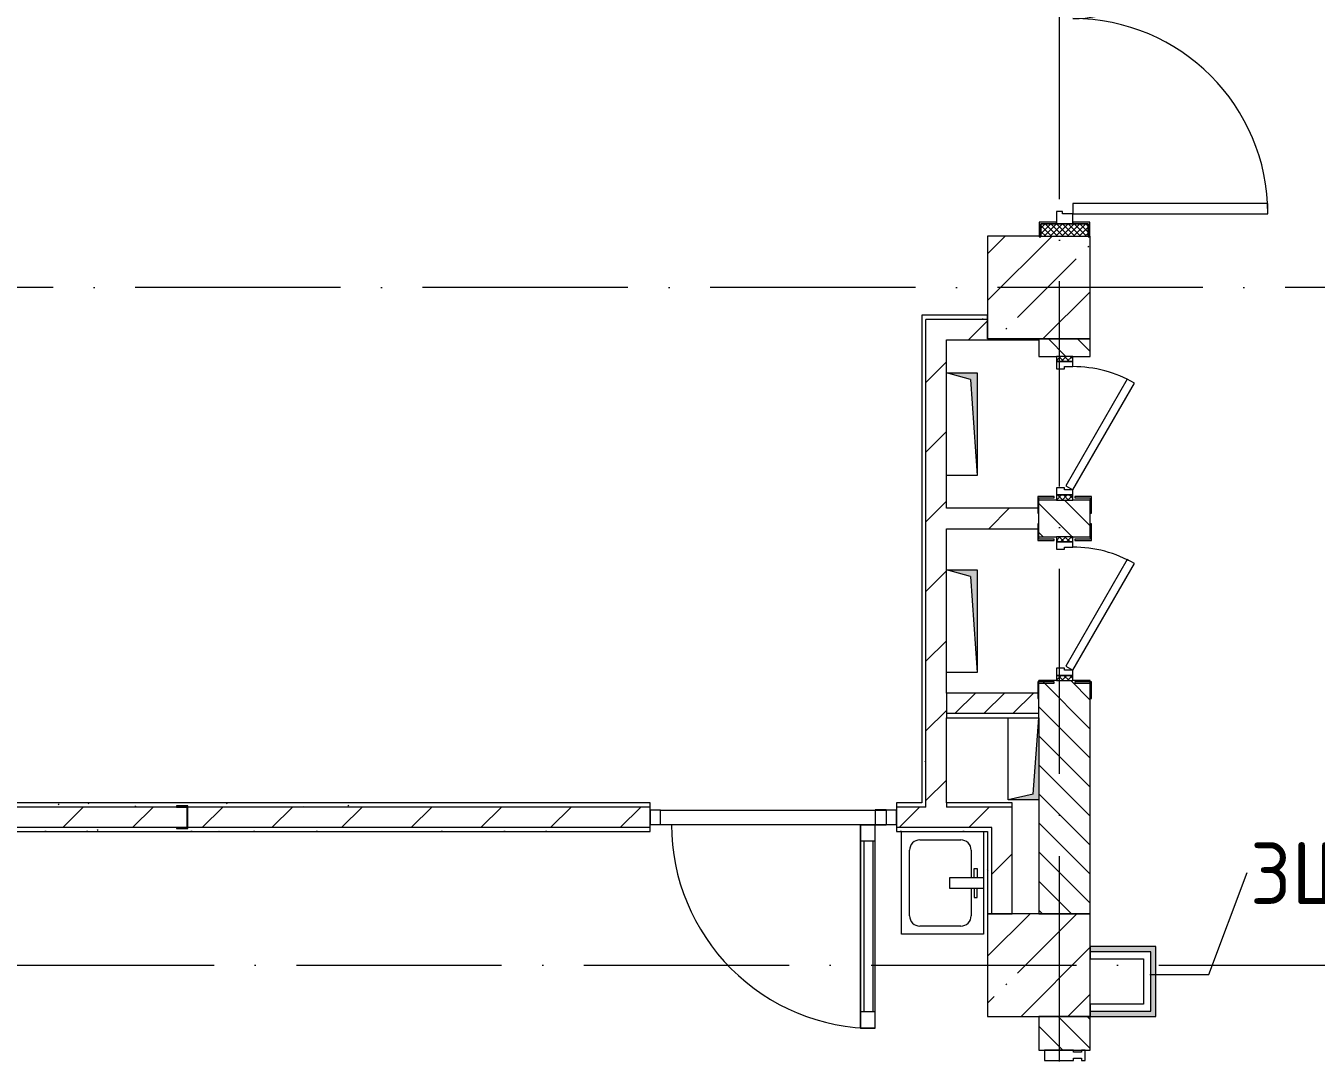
# Model space of a CAD drawing. Header units: millimetres. Extents: x -6467 to 106027, y -7090 to 195095.
# Drawn here: x 416 to 6701, y 13747 to 18756 of the extents above; entities that cross this region are included whole.
import ezdxf

# ---------------------------------------------------------------- set-up
doc = ezdxf.new("R2010")
doc.units = ezdxf.units.MM
doc.linetypes.add('50_200_ШТРИХ_1Т_ш5_п1_п1_', pattern=[1400, 1000, -200, 0, -200])
for name, color, linetype, lineweight in [('A-DETL-GENF', 7, 'Continuous', 9), ('A-DOOR', 7, 'Continuous', 9), ('A-DOOR-2', 7, 'Continuous', 5), ('A-DOOR-FRAM', 7, 'Continuous', 9), ('A-DOOR-FRAM-2', 7, 'Continuous', 5), ('A-GLAZ-CWMG', 7, 'Continuous', 9), ('A-GLAZ-CWMG-1', 7, 'Continuous', 20), ('A-WALL', 7, 'Continuous', 5), ('A-WALL-FNSH-1', 7, 'Continuous', 5), ('A-WALL-IDEN', 7, 'Continuous', 9), ('I-WALL', 7, 'Continuous', 5), ('S-COLS', 7, 'Continuous', 9), ('S-COLS-1', 7, 'Continuous', 5)]:
    doc.layers.add(name, color=color, linetype=linetype, lineweight=lineweight)
for name, color, linetype, lineweight, true_color in [('A-GENM-1', 7, 'Continuous', 9, 0xaaaaaa), ('A-GENM-2', 7, 'Continuous', 20, 0xaaaaaa), ('A-WALL-1', 7, 'Continuous', 5, 0x77b143), ('I-WALL-1', 7, 'Continuous', 5, 0x787878), ('M-EQPM-1', 7, 'Continuous', 9, 0xaaaaaa), ('M-EQPM-2', 7, 'Continuous', 9, 0xe2e2e2), ('P-SANR-FIXT-1', 7, 'Continuous', 9, 0xaaaaaa), ('Оси-3', 7, '50_200_ШТРИХ_1Т_ш5_п1_п1_', 9, 0xaaaaaa)]:
    doc.layers.add(name, color=color, linetype=linetype, lineweight=lineweight, true_color=true_color)
doc.styles.add('GOST Common', font='', dxfattribs={"height": 300})
doc.styles.get('GOST Common').set_extended_font_data('GOST Common')
pattern_1 = [(45, (0, 0), (-228.0985, 228.0985), []), (45, (228.1, 0), (-228.0985, 228.0985), [403.225, -80.645, 6.706, -73.939])]
pattern_2 = [(45, (0, 0), (-169.7056, 169.7056), [])]
pattern_3 = [(0, (0, 0), (406.4, 101.6), [6.706, -298.094, 6.706, -298.094, -1625.6]), (0, (0, 0), (406.4, 101.6), [-609.6, 6.706, -602.894, 6.706, -298.094, -711.2]), (0, (0, 0), (406.4, 101.6), [-1524, 6.706, -196.494, 6.706, -501.294]), (120, (152.4, 50.8), (-291.1882, 301.1527), [6.706, -298.094, 6.706, -298.094, -1625.6]), (120, (152.4, 50.8), (-291.1882, 301.1527), [-609.6, 6.706, -602.894, 6.706, -298.094, -711.2]), (120, (152.4, 50.8), (-291.1882, 301.1527), [-1524, 6.706, -196.494, 6.706, -501.294]), (240, (203.2, 254), (-115.2118, -402.7527), [6.706, -298.094, 6.706, -298.094, -1625.6]), (240, (203.2, 254), (-115.2118, -402.7527), [-609.6, 6.706, -602.894, 6.706, -298.094, -711.2]), (240, (203.2, 254), (-115.2118, -402.7527), [-1524, 6.706, -196.494, 6.706, -501.294])]

# ---------------------------------------------------------------- blocks, each defined once
blk = doc.blocks.new('SND_2D_Раковина1 - 400х300-V213-АИ_План этажа Радиаторы_2')
at = {"layer": 'P-SANR-FIXT-1'}
for p, q in [((-250, 180), (250, 180)), ((-70, 150), (-25, 150)), ((-70, 135), (-70, 150)), ((-25, 135), (-70, 135)), ((-25, 180), (-25, 15)), ((25, 15), (25, 180)), ((70, 150), (25, 150)), ((25, 135), (70, 135)), ((70, 135), (70, 150)), ((250, 180), (250, -220)), ((-210, -130), (-210, 70)), ((-160, 120), (-25, 120)), ((25, 120), (160, 120)), ((210, 70), (210, -130)), ((-25, 15), (25, 15)), ((160, -180), (-160, -180)), ((250, -220), (-250, -220))]:
    blk.add_line(p, q, dxfattribs=at)
for centre, start, end in [((-160, 70), 90, 180), ((160, 70), 0, 90), ((-160, -130), 180, 270), ((160, -130), 270, 0)]:
    blk.add_arc(centre, 50, start, end, dxfattribs=at)
blk = doc.blocks.new('Прямоугольный импост - Импост структурный с накладкой - 180мм-21847958-АИ_План этажа Радиаторы_2')
at = {"layer": 'A-GLAZ-CWMG-1'}
for p, q in [((0, 180), (-50, 180)), ((-50, 180), (-50, 40)), ((0, 40), (0, 180)), ((-50, 40), (-40, 40)), ((-40, 0), (-50, 0)), ((-50, 0), (-50, -17)), ((-40, 40), (-40, 0)), ((-10, 0), (-10, 40)), ((-10, 40), (0, 40)), ((0, 0), (-10, 0)), ((0, -17), (0, 0)), ((-50, -17), (0, -17))]:
    blk.add_line(p, q, dxfattribs=at)
blk = doc.blocks.new('Канал вертикальный прямоугольный - Шахта - значок проема-24087324-АИ_План этажа Радиаторы_2')
at = {"layer": 'M-EQPM-2'}
blk.add_hatch(color=256, dxfattribs=at).paths.add_polyline_path([(-250, 75), (-250, -75), (-217.5, 42.5), (250, 75)])
at = {"layer": 'M-EQPM-1'}
for p, q in [((-250, -75), (-250, 75)), ((-250, 75), (250, 75)), ((-217.5, 42.5), (250, 75)), ((250, 75), (250, -75)), ((-217.5, 42.5), (-250, -75)), ((250, -75), (-250, -75))]:
    blk.add_line(p, q, dxfattribs=at)
blk = doc.blocks.new('110_Дверь_СКБ_1Ст_Внутренняя - ДОО_Д-22_Дв_700x2100h_Технический шкаф ЭОМ и СС EI30-25217176-АИ_План этажа Радиаторы_2')
at = {"layer": 'A-DOOR-2'}
h = blk.add_hatch(dxfattribs=at)
h.set_pattern_fill('FP_232', color=256, style=0, pattern_type=2)
h.set_pattern_definition([(135, (1951.41, 189.685), (-14.14214, -14.14214), []), (225, (1951.41, 189.685), (14.14214, -14.14214), [])])
h.paths.add_polyline_path([(362.5, -40), (362.5, 40), (337.5, 40), (337.5, -40)])
at = {"layer": 'A-DOOR-FRAM-2'}
h = blk.add_hatch(dxfattribs=at)
h.set_pattern_fill('FP_233', color=256, style=0, pattern_type=2)
h.set_pattern_definition([(45, (-171.384, 189.685), (-14.1421, 14.1421), []), (135, (-171.384, 189.685), (-14.1421, -14.1421), [])])
h.paths.add_polyline_path([(-312.5, -40), (-312.5, 40), (-337.5, 40), (-337.5, -40)])
at = {"layer": 'A-DOOR'}
for p, q in [((-207.1, 340), (-227.1, 305.4)), ((312.5, 40), (-207.1, 340)), ((-227.1, 305.4), (292.5, 5.4)), ((292.5, 5.4), (312.5, 40))]:
    blk.add_line(p, q, dxfattribs=at)
at = {"layer": 'A-DOOR-2'}
blk.add_arc((312.5, 40), 600, 150, 180, dxfattribs=at)
at = {"layer": 'A-DOOR-FRAM'}
for p, q in [((-312.5, 40), (-337.5, 40)), ((-337.5, 40), (-337.5, -40)), ((-287.5, 40), (-312.5, 40)), ((-312.5, 40), (-312.5, -40)), ((-312.5, -40), (-312.5, 40)), ((-287.5, 0), (-287.5, 40)), ((-277.5, 0), (-287.5, 0)), ((-277.5, -40), (-277.5, 0)), ((312.5, 0), (302.5, 0)), ((302.5, 0), (302.5, -40)), ((312.5, 40), (312.5, 0)), ((337.5, 40), (312.5, 40)), ((337.5, -40), (337.5, 40)), ((362.5, 40), (337.5, 40)), ((337.5, 40), (337.5, -40)), ((362.5, -40), (362.5, 40)), ((-337.5, -40), (-312.5, -40)), ((-312.5, -40), (-277.5, -40)), ((302.5, -40), (337.5, -40)), ((337.5, -40), (362.5, -40))]:
    blk.add_line(p, q, dxfattribs=at)
blk = doc.blocks.new('Канал вертикальный прямоугольный - Шахта - значок проема-24087328-АИ_План этажа Радиаторы_2')
at = {"layer": 'M-EQPM-2'}
blk.add_hatch(color=256, dxfattribs=at).paths.add_polyline_path([(75, 200), (-75, 200), (-75, -200), (-47.5, 172.5)])
at = {"layer": 'M-EQPM-1'}
for p, q in [((-75, -200), (-75, 200)), ((-75, 200), (75, 200)), ((-47.5, 172.5), (75, 200)), ((75, 200), (75, -200)), ((-47.5, 172.5), (-75, -200)), ((75, -200), (-75, -200))]:
    blk.add_line(p, q, dxfattribs=at)
blk = doc.blocks.new('Дверь_СКБ_1ст_Витражная - Горячий цех 11  EIW30 2-22198419-АИ_План этажа Радиаторы_2')
at = {"layer": 'A-DETL-GENF'}
for p, q in [((-496, 1028), (-424, 1028)), ((-496, 1028), (-496, 36)), ((-424, 1028), (-496, 1028)), ((-496, 1028), (-496, 36)), ((-424, 1028), (-424, 36)), ((-424, 36), (-424, 1028)), ((-496, 948), (-424, 948)), ((-486, 948), (-486, 116)), ((-442, 948), (-442, 116)), ((-496, 116), (-424, 116)), ((-496, 36), (-550, 36)), ((-496, 36), (-550, 36)), ((-424, 36), (-496, 36)), ((-496, 36), (-424, 36)), ((-496, -36), (-496, 36)), ((-496, -36), (-496, 36)), ((-550, -36), (-496, -36)), ((-550, -36), (-496, -36))]:
    blk.add_line(p, q, dxfattribs=at)
at = {"layer": 'A-DOOR-2'}
blk.add_line((-496, 1028), (-496, 36), dxfattribs=at)
blk.add_arc((-496, 36), 992, 360, 90, dxfattribs=at)
blk = doc.blocks.new('Прямоугольный импост - 50 x 70 мм-21848218-АИ_План этажа Радиаторы_2')
at = {"layer": 'A-GLAZ-CWMG'}
for p, q in [((3506.5, 14936), (4606.5, 14936)), ((3506.5, 14866), (4606.5, 14866))]:
    blk.add_line(p, q, dxfattribs=at)
blk = doc.blocks.new('Прямоугольный импост - 50 x 70 мм-21848188-АИ_План этажа Радиаторы_2')
at = {"layer": 'A-GLAZ-CWMG-1'}
for p, q in [((-50, 35), (0, 35)), ((-50, -35), (-50, 35)), ((0, 35), (0, -35)), ((0, -35), (-50, -35))]:
    blk.add_line(p, q, dxfattribs=at)
blk = doc.blocks.new('Прямоугольный импост - 50 x 70 мм-21848189-АИ_План этажа Радиаторы_2')
at = {"layer": 'A-GLAZ-CWMG-1'}
for p, q in [((0, 35), (-50, 35)), ((-50, 35), (-50, -35)), ((0, -35), (0, 35)), ((-50, -35), (0, -35))]:
    blk.add_line(p, q, dxfattribs=at)
blk = doc.blocks.new('110_Дверь_СКБ_2Ст_Наружная1 - СОШ_Д-07_1760_1440_х2400мм_Все учебные помещения_ читальные залы_EIW30-25548233-АИ_План этажа Радиаторы_2')
at = {"layer": 'A-DOOR-2'}
h = blk.add_hatch(dxfattribs=at)
h.set_pattern_fill('FP_120', color=256, style=0, pattern_type=2)
h.set_pattern_definition([(135, (1456.41, 189.685), (-14.14214, -14.14214), []), (225, (1456.41, 189.685), (14.14214, -14.14214), [])])
h.paths.add_polyline_path([(899.5, -115), (899.5, 115), (839.5, 115), (839.5, -115)])
at = {"layer": 'A-DOOR-FRAM-2'}
h = blk.add_hatch(dxfattribs=at)
h.set_pattern_fill('FP_121', color=256, style=0, pattern_type=2)
h.set_pattern_definition([(45, (-666.384, 189.685), (-14.1421, 14.1421), []), (135, (-666.384, 189.685), (-14.1421, -14.1421), [])])
h.paths.add_polyline_path([(-800.5, -115), (-800.5, 115), (-860.5, 115), (-860.5, -115)])
at = {"layer": 'A-DOOR'}
for p, q in [((789.5, 990), (739.5, 990)), ((739.5, 990), (739.5, 40)), ((789.5, 40), (789.5, 990)), ((-750.5, 630), (-750.5, 40)), ((-700.5, 630), (-750.5, 630)), ((-700.5, 40), (-700.5, 630)), ((-750.5, 40), (-700.5, 40)), ((739.5, 40), (789.5, 40))]:
    blk.add_line(p, q, dxfattribs=at)
at = {"layer": 'A-DOOR-2'}
for p, q in [((-792.5, 123), (-862.5, 123)), ((-862.5, 123), (-862.5, 115)), ((-862.5, 115), (-800.5, 115)), ((-800.5, 115), (-800.5, 40)), ((-792.5, 40), (-792.5, 123)), ((901.5, 123), (831.5, 123)), ((831.5, 123), (831.5, 40)), ((839.5, 40), (839.5, 115)), ((839.5, 115), (901.5, 115)), ((901.5, 115), (901.5, 123)), ((-800.5, 40), (-792.5, 40)), ((831.5, 40), (839.5, 40)), ((-792.5, -40), (-800.5, -40)), ((-800.5, -40), (-800.5, -115)), ((-792.5, -123), (-792.5, -40)), ((839.5, -40), (831.5, -40)), ((831.5, -40), (831.5, -123)), ((839.5, -115), (839.5, -40)), ((-862.5, -115), (-862.5, -123)), ((-800.5, -115), (-862.5, -115)), ((-862.5, -123), (-792.5, -123)), ((831.5, -123), (901.5, -123)), ((901.5, -115), (839.5, -115)), ((901.5, -123), (901.5, -115))]:
    blk.add_line(p, q, dxfattribs=at)
for centre, radius, start, end in [((789.5, 40), 950, 90, 180), ((-750.5, 40), 590, 0, 90)]:
    blk.add_arc(centre, radius, start, end, dxfattribs=at)
at = {"layer": 'A-DOOR-FRAM'}
for p, q in [((-800.5, 115), (-860.5, 115)), ((-860.5, 115), (-860.5, -115)), ((-800.5, -115), (-800.5, 115)), ((899.5, 115), (839.5, 115)), ((839.5, 115), (839.5, -115)), ((899.5, -115), (899.5, 115)), ((-750.5, 40), (-800.5, 40)), ((-800.5, 40), (-800.5, -40)), ((-750.5, -10), (-750.5, 40)), ((789.5, 40), (789.5, -10)), ((839.5, 40), (789.5, 40)), ((839.5, -40), (839.5, 40)), ((-800.5, -40), (-740.5, -40)), ((-740.5, -10), (-750.5, -10)), ((-740.5, -40), (-740.5, -10)), ((789.5, -10), (779.5, -10)), ((779.5, -10), (779.5, -40)), ((779.5, -40), (839.5, -40)), ((-860.5, -115), (-800.5, -115)), ((839.5, -115), (899.5, -115))]:
    blk.add_line(p, q, dxfattribs=at)
blk = doc.blocks.new('Фахверк _газобетон торцы_785 - Фахверк _газобетон торцы_-25914378-АИ_План этажа Радиаторы_2')
at = {"layer": 'A-GENM-2'}
for p, q in [((89406, 1349.3), (89325, 1349.3)), ((89325, 1349.3), (89325, 1343.3)), ((89325, 1343.3), (89400, 1343.3)), ((89400, 1343.3), (89400, 1268.3)), ((89406, 1268.3), (89406, 1349.3)), ((89400, 1268.3), (89406, 1268.3)), ((89406, 1168.3), (89400, 1168.3)), ((89400, 1168.3), (89400, 1093.3)), ((89406, 1087.3), (89406, 1168.3)), ((89400, 1093.3), (89325, 1093.3)), ((89325, 1093.3), (89325, 1087.3)), ((89325, 1087.3), (89406, 1087.3))]:
    blk.add_line(p, q, dxfattribs=at)
blk = doc.blocks.new('Фахверк _газобетон торцы_786 - Фахверк _газобетон торцы_-25914398-АИ_План этажа Радиаторы_2')
at = {"layer": 'A-GENM-2'}
for p, q in [((89406, 22224.7), (89325, 22224.7)), ((89325, 22224.7), (89325, 22218.7)), ((89325, 22218.7), (89400, 22218.7)), ((89400, 22218.7), (89400, 22143.7)), ((89406, 22143.7), (89406, 22224.7)), ((89400, 22143.7), (89406, 22143.7)), ((89400, 22043.7), (89400, 21968.7)), ((89406, 22043.7), (89400, 22043.7)), ((89406, 21962.7), (89406, 22043.7)), ((89400, 21968.7), (89325, 21968.7)), ((89325, 21968.7), (89325, 21962.7)), ((89325, 21962.7), (89406, 21962.7))]:
    blk.add_line(p, q, dxfattribs=at)
blk = doc.blocks.new('Фахверк _газобетон торцы_787 - Фахверк _газобетон торцы_-25914418-АИ_План этажа Радиаторы_2')
at = {"layer": 'A-GENM-2'}
for p, q in [((89406, 22737), (89325, 22737)), ((89325, 22737), (89325, 22731)), ((89325, 22731), (89400, 22731)), ((89400, 22731), (89400, 22656)), ((89406, 22656), (89406, 22737)), ((89400, 22656), (89406, 22656)), ((89406, 22556), (89400, 22556)), ((89400, 22556), (89400, 22481)), ((89406, 22475), (89406, 22556)), ((89400, 22481), (89325, 22481)), ((89325, 22481), (89325, 22475)), ((89325, 22475), (89406, 22475))]:
    blk.add_line(p, q, dxfattribs=at)
blk = doc.blocks.new('Фахверк 100_34 - Фахверк 100_1-26106737-АИ_План этажа Радиаторы_2')
at = {"layer": 'A-GENM-2'}
for p, q in [((2285, 81466), (2175, 81466)), ((2175, 81466), (2175, 81411)), ((2180, 81461), (2280, 81461)), ((2180, 81411), (2180, 81461)), ((2280, 81461), (2280, 81411)), ((2285, 81411), (2285, 81466)), ((2175, 81411), (2180, 81411)), ((2280, 81411), (2285, 81411))]:
    blk.add_line(p, q, dxfattribs=at)

msp = doc.modelspace()

# ---------------------------------------------------------------- hatches: boundary and pattern name
at = {"layer": 'A-WALL-1'}
for points in [[(5895, 14246), (5920, 14246), (5920, 14271), (5600, 14271), (5600, 14246)], [(5920, 13931), (5920, 14246), (5895, 14246), (5895, 13931)], [(5895, 13931), (5895, 13956), (5600, 13956), (5600, 13931), (5860, 13931)]]:
    msp.add_hatch(color=256, dxfattribs=at).paths.add_polyline_path(points)
at = {"layer": 'I-WALL'}
h = msp.add_hatch(dxfattribs=at)
h.set_pattern_fill('FP_2', color=256, style=0, pattern_type=2)
h.set_pattern_definition([(135, (0, 0), (-70.71068, -70.71068), [])])
h.paths.add_polyline_path([(5435, 10031), (5600, 10031), (5600, 10181), (5350, 10181), (5350, 10031)])
h.paths.add_polyline_path([(5350, 10881), (5600, 10881), (5600, 11076), (5350, 11076), (5350, 10906)])
h.paths.add_polyline_path([(5600, 11776), (5600, 12567), (5350, 12567), (5350, 11776), (5515, 11776)])
h.paths.add_polyline_path([(5600, 13767), (5600, 13931), (5350, 13931), (5350, 13767)])
h.paths.add_polyline_path([(5350, 14431), (5600, 14431), (5600, 15567), (5350, 15567), (5350, 14986)])
h.paths.add_polyline_path([(5435, 16267), (5600, 16267), (5600, 16446), (5350, 16446), (5350, 16267)])
h.paths.add_polyline_path([(5350, 17146), (5600, 17146), (5600, 17231), (5350, 17231), (5350, 17226)])
h.paths.add_polyline_path([(5420, 19491), (5600, 19493), (5600, 23231), (5350, 23231), (5352, 19493), (5360, 19491)])
h.paths.add_polyline_path([(5600, 23731), (5600, 26231), (5350, 26231), (5350, 23731)])
h.paths.add_polyline_path([(5463.9, 26731), (5600, 26731), (5600, 32231), (5350, 32231), (5350, 26731), (5462.7, 26731)])
h.paths.add_polyline_path([(5382.8, 32731), (5600, 32731), (5600, 35231), (5350, 35231), (5350, 32731)])
h.paths.add_polyline_path([(5598, 37491), (5600, 37493), (5600, 38230.7), (5350, 38230.7), (5352, 37493), (5598, 37492.2)])
h.paths.add_polyline_path([(5350, 38730.7), (5600, 38730.7), (5600, 43731), (5350, 43731), (5350, 38887.8)])
h.paths.add_polyline_path([(5600, 44231), (5598, 45014), (5350, 45014), (5350, 44231)])
h.paths.add_polyline_path([(5420, 46776), (5600, 46778), (5598, 47231), (5350, 47231), (5352, 46778), (5360, 46776)])
h = msp.add_hatch(dxfattribs=at)
h.set_pattern_fill('FP_5', color=256, style=0, pattern_type=2)
h.set_pattern_definition(pattern_2)
h.paths.add_polyline_path([(4900, 14951), (4900, 17326), (4800, 17326), (4800, 14951)])
h = msp.add_hatch(dxfattribs=at)
h.set_pattern_fill('FP_5', color=256, style=0, pattern_type=2)
h.set_pattern_definition(pattern_2)
h.paths.add_polyline_path([(4900, 17226), (5350, 17226), (5350, 17231), (5100, 17231), (5100, 17326), (4900, 17326)])
h = msp.add_hatch(dxfattribs=at)
h.set_pattern_fill('FP_5', color=256, style=0, pattern_type=2)
h.set_pattern_definition(pattern_2)
h.paths.add_polyline_path([(5350, 16306), (5350, 16406), (4900, 16406), (4900, 16306), (5320, 16306)])
h = msp.add_hatch(dxfattribs=at)
h.set_pattern_fill('FP_4', color=256, style=0, pattern_type=2)
h.set_pattern_definition([(45, (0, 0), (-70.7107, 70.7107), [])])
h.paths.add_polyline_path([(4900, 15406), (5350, 15406), (5350, 15506), (4900, 15506)])
h = msp.add_hatch(dxfattribs=at)
h.set_pattern_fill('FP_5', color=256, style=0, pattern_type=2)
h.set_pattern_definition(pattern_2)
h.paths.add_polyline_path([(5120, 14851), (5120, 14951), (4656.5, 14951), (4656.5, 14851), (5100, 14851)])
h.paths.add_polyline_path([(2828.5, 14851), (3456.5, 14851), (3456.5, 14951), (-2200, 14951), (-2200, 14851), (-493.5, 14851)])
h = msp.add_hatch(dxfattribs=at)
h.set_pattern_fill('FP_5', color=256, style=0, pattern_type=2)
h.set_pattern_definition(pattern_2)
h.paths.add_polyline_path([(5220, 14431), (5220, 14951), (5120, 14951), (5120, 14431)])
at = {"layer": 'I-WALL-1'}
h = msp.add_hatch(dxfattribs=at)
h.set_pattern_fill('FP_3', color=256, style=0, pattern_type=2)
h.set_pattern_definition(pattern_3)
h.paths.add_polyline_path([(4780, 14971), (4800, 14971), (4800, 17346), (4780, 17346), (4780, 15174.5)])
h = msp.add_hatch(dxfattribs=at)
h.set_pattern_fill('FP_3', color=256, style=0, pattern_type=2)
h.set_pattern_definition(pattern_3)
h.paths.add_polyline_path([(5100, 17326), (5100, 17346), (4800, 17346), (4800, 17326), (4900, 17326)])
h = msp.add_hatch(dxfattribs=at)
h.set_pattern_fill('FP_3', color=256, style=0, pattern_type=2)
h.set_pattern_definition(pattern_3)
h.paths.add_polyline_path([(5322.5, 15386), (5350, 15386), (5350, 15406), (4900, 15406), (4900, 15386), (5320, 15386)])
h = msp.add_hatch(dxfattribs=at)
h.set_pattern_fill('FP_3', color=256, style=0, pattern_type=2)
h.set_pattern_definition(pattern_3)
h.paths.add_polyline_path([(4900, 14951), (5220, 14951), (5220, 14971), (4900, 14971)])
h.paths.add_polyline_path([(4656.5, 14951), (4800, 14951), (4800, 14971), (4656.5, 14971)])
h.paths.add_polyline_path([(2828.5, 14951), (3456.5, 14951), (3456.5, 14971), (-2200, 14971), (-2200, 14951), (-493.5, 14951)])
h = msp.add_hatch(dxfattribs=at)
h.set_pattern_fill('FP_3', color=256, style=0, pattern_type=2)
h.set_pattern_definition(pattern_3)
h.paths.add_polyline_path([(5100, 14831), (5100, 14851), (4656.5, 14851), (4656.5, 14831)])
h.paths.add_polyline_path([(3456.5, 14831), (3456.5, 14851), (-1740, 14851), (-1740, 14831), (2828.5, 14831)])
h.paths.add_polyline_path([(-1840, 14831), (-1840, 14851), (-2200, 14851), (-2200, 14831), (-2154.5, 14831)])
h = msp.add_hatch(dxfattribs=at)
h.set_pattern_fill('FP_3', color=256, style=0, pattern_type=2)
h.set_pattern_definition(pattern_3)
h.paths.add_polyline_path([(5120, 14431), (5120, 14851), (5100, 14851), (5100, 14431)])
at = {"layer": 'S-COLS-1'}
h = msp.add_hatch(dxfattribs=at)
h.set_pattern_fill('FP_1', color=256, style=0, pattern_type=2)
h.set_pattern_definition(pattern_1)
h.paths.add_polyline_path([(5100, 17231), (5600, 17231), (5598, 17729), (5100, 17731), (5100, 17326)])
h = msp.add_hatch(dxfattribs=at)
h.set_pattern_fill('FP_1', color=256, style=0, pattern_type=2)
h.set_pattern_definition(pattern_1)
h.paths.add_polyline_path([(5350, 13931), (5600, 13931), (5600, 14431), (5100, 14431), (5100, 13931), (5320, 13931)])

# ---------------------------------------------------------------- linework, layer by layer
at = {"layer": 'A-WALL'}
for p, q in [((5100, 17326), (4800, 17326)), ((4800, 14951), (4800, 17326)), ((5100, 17231), (5100, 17346)), ((5600, 17231), (5100, 17231)), ((5350, 17231), (5350, 17146)), ((5600, 17146), (5600, 17231)), ((5350, 17146), (5435, 17146)), ((5515, 17146), (5600, 17146)), ((5435, 16446), (5350, 16446)), ((5350, 16267), (5350, 16446)), ((5600, 16446), (5515, 16446)), ((5600, 16267), (5600, 16446)), ((5350, 16267), (5435, 16267)), ((5515, 16267), (5600, 16267)), ((5435, 15567), (5350, 15567)), ((5350, 15386), (5350, 15567)), ((5600, 15567), (5515, 15567)), ((5600, 14431), (5600, 15567)), ((4900, 15506), (4900, 15386)), ((5350, 15406), (4900, 15406)), ((4900, 14971), (4900, 14951)), ((5350, 14986), (5350, 14431)), ((3456.5, 14951), (-2200, 14951)), ((4800, 14951), (4656.5, 14951)), ((5220, 14951), (4900, 14951)), ((3456.5, 14851), (-2200, 14851)), ((5120, 14851), (4656.5, 14851)), ((5120, 14431), (5120, 14851)), ((5350, 14431), (5600, 14431)), ((5600, 14246), (5600, 14211)), ((5895, 14246), (5600, 14246)), ((5600, 14211), (5860, 14211)), ((5860, 14211), (5860, 13991)), ((5895, 13956), (5895, 14246)), ((5860, 13991), (5600, 13991)), ((5600, 13991), (5600, 13956)), ((5600, 13956), (5895, 13956)), ((5350, 13931), (5350, 13767)), ((5600, 13931), (5350, 13931)), ((5600, 13767), (5600, 13931)), ((5350, 13767), (5600, 13767))]:
    msp.add_line(p, q, dxfattribs=at)
at = {"layer": 'A-WALL-FNSH-1'}
for p, q in [((5100, 17346), (4780, 17346)), ((4780, 17346), (4780, 14971)), ((4900, 17226), (5350, 17226)), ((4900, 16406), (4900, 17226)), ((5350, 16406), (4900, 16406)), ((4900, 16306), (5350, 16306)), ((4900, 15506), (4900, 16306)), ((5350, 15506), (4900, 15506)), ((4900, 14971), (4900, 15386)), ((4900, 15386), (5350, 15386)), ((3456.5, 14971), (-2200, 14971)), ((3456.5, 14831), (3456.5, 14971)), ((4780, 14971), (4656.5, 14971)), ((4656.5, 14971), (4656.5, 14831)), ((5220, 14971), (4900, 14971)), ((5220, 14431), (5220, 14971)), ((-1720, 14831), (3456.5, 14831)), ((4656.5, 14831), (5100, 14831)), ((5100, 14831), (5100, 14431)), ((5100, 14431), (5220, 14431)), ((5920, 14271), (5600, 14271)), ((5600, 14271), (5600, 14246)), ((5920, 13931), (5920, 14271)), ((5600, 13956), (5600, 13931)), ((5600, 13931), (5920, 13931))]:
    msp.add_line(p, q, dxfattribs=at)
at = {"layer": 'A-WALL-IDEN'}
for p, q in [((6177, 14134.9), (6364.2, 14631.8)), ((5890, 14134.9), (6177, 14134.9))]:
    msp.add_line(p, q, dxfattribs=at)
at = {"layer": 'S-COLS'}
for p, q in [((5100, 17346), (5100, 17326)), ((5100, 17326), (5100, 17231)), ((5100, 17231), (5350, 17231)), ((5350, 17231), (5600, 17231)), ((5600, 14431), (5350, 14431)), ((5350, 13931), (5600, 13931))]:
    msp.add_line(p, q, dxfattribs=at)
at = {"layer": 'S-COLS-1'}
for p, q in [((5352.3, 17731), (5100, 17731)), ((5100, 17731), (5100, 17346)), ((5600, 17231), (5600, 17731)), ((5350, 14431), (5100, 14431)), ((5100, 14431), (5100, 13931)), ((5600, 13931), (5600, 14431)), ((5100, 13931), (5350, 13931))]:
    msp.add_line(p, q, dxfattribs=at)
at = {"layer": 'Оси-3'}
for p, q in [((5450, -5889.7), (5450, 91281)), ((25750, 17481), (-5267.3, 17481)), ((-5267.3, 14181), (25750, 14181))]:
    msp.add_line(p, q, dxfattribs=at)

# ---------------------------------------------------------------- block references
at = {"layer": 'A-DOOR-2'}
for name, p, rotation in [('110_Дверь_СКБ_2Ст_Наружная1 - СОШ_Д-07_1760_1440_х2400мм_Все учебные помещения_ читальные залы_EIW30-25548233-АИ_План этажа Радиаторы_2', (5475, 18630.5), 269.9999999999999), ('110_Дверь_СКБ_1Ст_Внутренняя - ДОО_Д-22_Дв_700x2100h_Технический шкаф ЭОМ и СС EI30-25217176-АИ_План этажа Радиаторы_2', (5475, 16808.5), 269.9999999999999), ('110_Дверь_СКБ_1Ст_Внутренняя - ДОО_Д-22_Дв_700x2100h_Технический шкаф ЭОМ и СС EI30-25217176-АИ_План этажа Радиаторы_2', (5475, 15929.5), 269.9999999999999), ('Дверь_СКБ_1ст_Витражная - Горячий цех 11  EIW30 2-22198419-АИ_План этажа Радиаторы_2', (4056.5, 14901), 180)]:
    msp.add_blockref(name, p, dxfattribs=dict(at, rotation=rotation))
at = {"layer": 'A-GENM-1'}
for name, p, rotation in [('Фахверк _газобетон торцы_787 - Фахверк _газобетон торцы_-25914418-АИ_План этажа Радиаторы_2', (28081, -72943.2), 89.99999999999928), ('Фахверк _газобетон торцы_786 - Фахверк _газобетон торцы_-25914398-АИ_План этажа Радиаторы_2', (-16618.7, 105654.8), 270.0000000000007), ('Фахверк _газобетон торцы_785 - Фахверк _газобетон торцы_-25914378-АИ_План этажа Радиаторы_2', (6693.3, -73845.2), 89.99999999999928), ('Фахверк 100_34 - Фахверк 100_1-26106737-АИ_План этажа Радиаторы_2', (-80261.2, 17131), 270.0000000000026)]:
    msp.add_blockref(name, p, dxfattribs=dict(at, rotation=rotation))
at = {"layer": 'A-GLAZ-CWMG', "extrusion": (0, 0, -1)}
msp.add_blockref('Прямоугольный импост - 50 x 70 мм-21848188-АИ_План этажа Радиаторы_2', (-3456.5, 14901), dxfattribs=at)
at = {"layer": 'A-GLAZ-CWMG'}
for name, p in [('Прямоугольный импост - 50 x 70 мм-21848218-АИ_План этажа Радиаторы_2', (0, 0)), ('Прямоугольный импост - 50 x 70 мм-21848189-АИ_План этажа Радиаторы_2', (4656.5, 14901))]:
    msp.add_blockref(name, p, dxfattribs=at)
at = {"layer": 'A-GLAZ-CWMG', "rotation": 89.9999999999999}
msp.add_blockref('Прямоугольный импост - Импост структурный с накладкой - 180мм-21847958-АИ_План этажа Радиаторы_2', (5558, 13767), dxfattribs=at)
at = {"layer": 'M-EQPM-1'}
for name, p, rotation in [('Канал вертикальный прямоугольный - Шахта - значок проема-24087324-АИ_План этажа Радиаторы_2', (4975, 16816), 269.9999999999997), ('Канал вертикальный прямоугольный - Шахта - значок проема-24087324-АИ_План этажа Радиаторы_2', (4975, 15856), 269.9999999999997), ('Канал вертикальный прямоугольный - Шахта - значок проема-24087328-АИ_План этажа Радиаторы_2', (5275, 15186), 180)]:
    msp.add_blockref(name, p, dxfattribs=dict(at, rotation=rotation))
at = {"layer": 'P-SANR-FIXT-1', "rotation": 269.9999999999993}
msp.add_blockref('SND_2D_Раковина1 - 400х300-V213-АИ_План этажа Радиаторы_2', (4900, 14581), dxfattribs=at)

# ---------------------------------------------------------------- texts
at = {"layer": 'A-WALL-IDEN', "insert": (6953.2, 14778.2), "char_height": 300, "width": 1190, "attachment_point": 2, "line_spacing_factor": 1.022766, "style": 'GOST Common'}
msp.add_mtext('\\pxqc,t0.26667,0.53333,0.8,1.06667,1.33333,1.6,1.86667,2.13333,2.4,2.66667,2.93333,3.2,3.46667,3.73333,4,4.26667,4.53333,4.8,5.06667,5.33333,5.6,5.86667,6.13333,6.4,6.66667,6.93333,7.2,7.46667,7.73333,8,8.26667,8.53333;{ЗШ-2.1}', dxfattribs=at)

doc.saveas('drawing.dxf')
